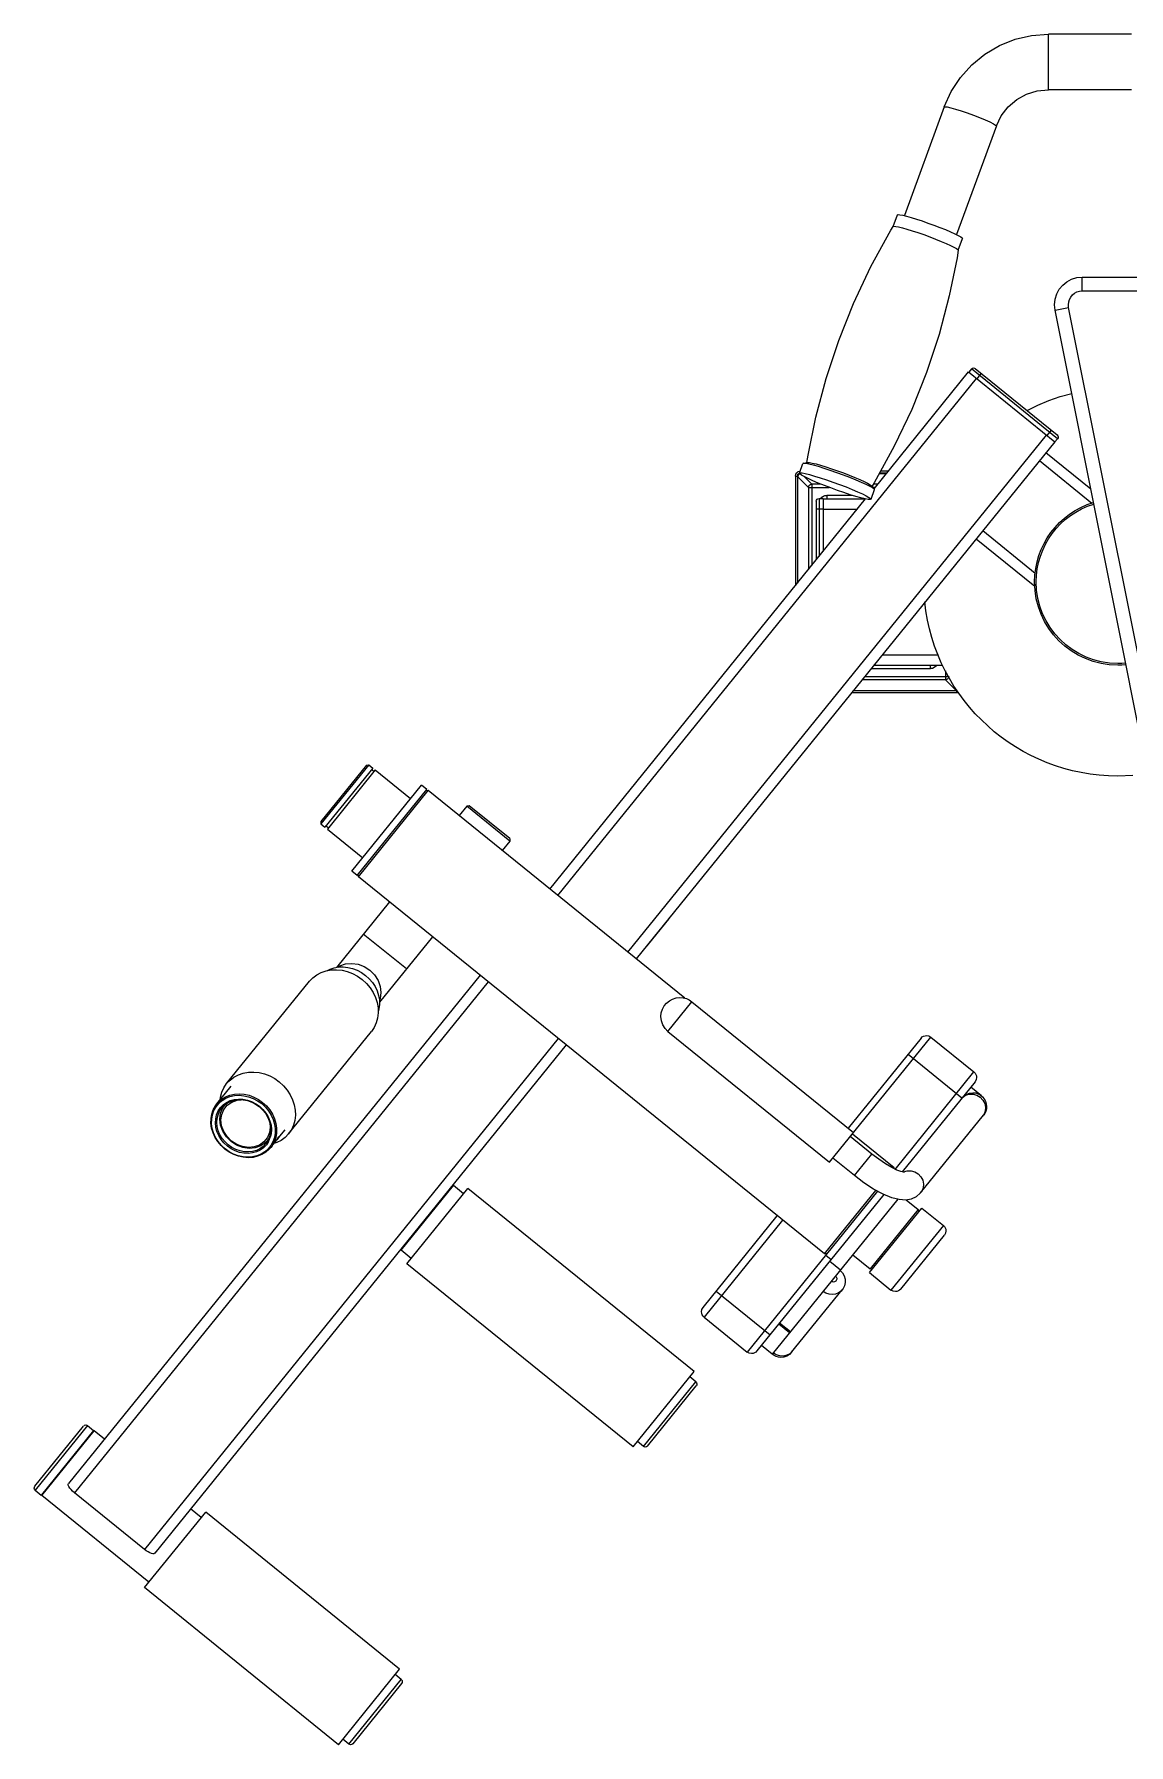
# Model space of a CAD drawing. Header units: millimetres. Extents: x 29224 to 62779, y 35576 to 54938.
# Drawn here: x 39587 to 40064, y 47662 to 48408 of the extents above; entities that cross this region are included whole.
import ezdxf

# ---------------------------------------------------------------- set-up
doc = ezdxf.new("R2010")
doc.units = ezdxf.units.MM
doc.linetypes.add('PEN_TYPE_1', pattern=[0])

# ---------------------------------------------------------------- blocks, each defined once
blk = doc.blocks.new('A$C022D36FF')
at = {"color": 7, "linetype": 'PEN_TYPE_1'}
for points in [[(396.48, 1317.64), (399.53, 1324.33), (403.55, 1330.48), (408.46, 1335.95), (414.16, 1340.61), (420.51, 1344.35), (427.34, 1347.09), (434.52, 1348.76), (441.88, 1349.32)], [(441.88, 1325.21), (441.88, 1349.32)], [(478.11, 1349.32), (441.88, 1349.32)], [(419.17, 1309.35), (421.3, 1313.75), (424.3, 1317.63), (428.03, 1320.83), (432.31, 1323.2), (436.99, 1324.67), (441.88, 1325.16)], [(478.11, 1325.16), (441.88, 1325.16)], [(396.48, 1317.64), (379.18, 1270.28)], [(396.48, 1317.64), (396.81, 1317.74), (397.77, 1317.63), (399.33, 1317.27), (401.38, 1316.7), (403.81, 1315.94), (406.46, 1315.03), (409.19, 1314.05), (411.85, 1313.02), (414.27, 1312.02), (416.32, 1311.11), (417.87, 1310.34), (418.85, 1309.75), (419.17, 1309.38)], [(419.17, 1309.35), (401.87, 1261.99)], [(374.23, 1265.56), (376.09, 1270.62)], [(376.09, 1270.62), (376.41, 1270.75), (377.2, 1270.7), (378.43, 1270.46), (380.08, 1270.05), (382.06, 1269.5), (384.32, 1268.8), (386.8, 1267.98), (389.39, 1267.07), (392.01, 1266.12), (394.56, 1265.15), (396.97, 1264.18), (399.15, 1263.25), (401.04, 1262.4), (402.55, 1261.65), (403.64, 1261.04), (404.28, 1260.56), (404.44, 1260.26)], [(350.5, 1215.9), (356.93, 1232), (364.53, 1248.06), (373.27, 1263.93), (374.23, 1265.54)], [(374.56, 1265.66), (374.23, 1265.56)], [(374.56, 1265.66), (375.34, 1265.61), (376.58, 1265.37), (378.22, 1264.97), (380.21, 1264.41), (382.47, 1263.71), (384.95, 1262.89), (387.53, 1262), (390.15, 1261.04), (392.71, 1260.06), (395.12, 1259.08), (397.3, 1258.16), (399.17, 1257.31), (400.7, 1256.56), (401.79, 1255.94), (402.42, 1255.48), (402.59, 1255.19)], [(402.6, 1255.19), (404.44, 1260.26)], [(402.59, 1255.18), (402.05, 1251.88), (398.68, 1235.31), (394.2, 1218.45), (388.74, 1201.94)], [(444.76, 1229.09), (444.59, 1230.26), (444.53, 1231.45), (444.78, 1233.89), (445.48, 1236.15), (446.59, 1238.2), (448.07, 1239.99), (449.85, 1241.47), (451.91, 1242.58), (454.17, 1243.29), (456.61, 1243.53)], [(450.68, 1230.27), (450.6, 1230.86), (450.57, 1231.45), (450.69, 1232.67), (451.04, 1233.81), (451.6, 1234.83), (452.34, 1235.72), (453.23, 1236.46), (454.26, 1237.02), (455.39, 1237.37), (456.61, 1237.49)], [(456.61, 1237.49), (456.61, 1243.53)], [(456.61, 1243.53), (765.3, 1243.53)], [(456.61, 1237.49), (765.3, 1237.49)], [(444.76, 1229.09), (450.68, 1230.27)], [(494.16, 1012.89), (450.68, 1230.27)], [(488.23, 1011.7), (444.76, 1229.09)], [(336.67, 1162.79), (337.19, 1165.95), (340.54, 1182.53), (345.03, 1199.39), (350.5, 1215.9)], [(388.74, 1201.94), (382.31, 1185.84), (374.71, 1169.78), (365.97, 1153.91), (365.07, 1152.42)], [(365.88, 1151.33), (407.06, 1202.17)], [(407.06, 1202.17), (444.69, 1171.7)], [(408.3, 1203.5), (407.16, 1202.1)], [(408.3, 1203.5), (408.72, 1203.84), (409.23, 1203.96), (409.64, 1203.89), (409.99, 1203.68)], [(445.83, 1173.1), (408.3, 1203.5)], [(409.99, 1203.68), (445.65, 1174.81)], [(412.58, 1201.6), (410.68, 1199.24)], [(228.19, 974.07), (410.59, 1199.32)], [(432.6, 1185.45), (437.27, 1187.74), (442.08, 1189.73), (446.99, 1191.42), (452, 1192.81)], [(258.67, 949.38), (441.08, 1174.63)], [(444.61, 1171.77), (262.2, 946.52)], [(443.08, 1176.89), (441.18, 1174.55)], [(445.83, 1173.1), (444.69, 1171.7)], [(445.65, 1174.81), (445.99, 1174.38), (446.11, 1173.86), (446.04, 1173.46), (445.85, 1173.1)], [(445.83, 1173.1), (445.85, 1173.1)], [(335.12, 1162.45), (336.83, 1162.77)], [(336.83, 1162.77), (336.96, 1162.79), (337.76, 1162.73), (339, 1162.49), (340.64, 1162.09), (342.63, 1161.52), (344.89, 1160.82), (347.35, 1160.01), (349.93, 1159.12), (352.55, 1158.16), (355.11, 1157.18), (357.52, 1156.21), (359.72, 1155.28), (361.59, 1154.43), (363.1, 1153.69), (364.21, 1153.07), (364.84, 1152.6), (364.92, 1152.51)], [(437.95, 1163.55), (460.77, 1145.07)], [(440.8, 1167.07), (460.32, 1151.27)], [(331.67, 1156.82), (331.83, 1157.63), (332.25, 1158.3), (332.89, 1158.77), (333.69, 1158.99)], [(331.67, 1156.82), (331.67, 1109.07)], [(331.67, 1156.82), (332.52, 1156.82)], [(332.52, 1156.82), (332.75, 1157.58), (333.38, 1158.07)], [(332.52, 1156.82), (332.52, 1110.11)], [(332.76, 1156.49), (332.83, 1156.95), (333.02, 1157.34), (333.33, 1157.64), (333.56, 1157.76)], [(332.76, 1110.41), (332.76, 1156.49)], [(337.35, 1151.91), (332.76, 1156.49)], [(333.36, 1158.09), (334.91, 1162.33)], [(333.36, 1158.09), (333.72, 1158.23), (334.59, 1158.16), (335.95, 1157.91), (337.76, 1157.46), (339.94, 1156.84), (342.43, 1156.07), (345.15, 1155.18), (348, 1154.18), (350.86, 1153.13), (353.68, 1152.06), (356.33, 1150.99), (358.74, 1149.98), (360.81, 1149.04), (362.47, 1148.22), (363.69, 1147.54), (364.39, 1147.02), (364.57, 1146.69)], [(364.57, 1146.69), (364.21, 1146.56), (363.35, 1146.62), (361.98, 1146.88), (360.17, 1147.32), (357.99, 1147.93), (355.5, 1148.71), (352.78, 1149.6), (349.93, 1150.59), (347.07, 1151.64), (344.25, 1152.72), (341.6, 1153.79), (339.19, 1154.8), (337.12, 1155.75), (335.46, 1156.56), (334.26, 1157.24), (333.55, 1157.76), (333.36, 1158.09)], [(335.12, 1162.45), (334.91, 1162.33)], [(335.12, 1162.45), (335.27, 1162.47), (336.15, 1162.4), (337.5, 1162.15), (339.31, 1161.7), (341.49, 1161.08), (343.98, 1160.31), (346.7, 1159.42), (349.54, 1158.43), (352.42, 1157.37), (355.22, 1156.3), (357.89, 1155.23), (360.29, 1154.22), (362.35, 1153.28), (364.01, 1152.46), (365.23, 1151.78), (365.93, 1151.26), (366.03, 1151.16)], [(338.77, 1153.32), (335.58, 1156.51)], [(368.16, 1157.91), (371.22, 1157.91)], [(371.42, 1158.15), (368.31, 1158.15)], [(372.1, 1158.99), (368.76, 1158.99)], [(337.35, 1151.91), (337.38, 1152.1), (337.45, 1152.31), (337.55, 1152.51), (337.68, 1152.69), (337.81, 1152.85), (337.99, 1153), (338.17, 1153.11), (338.36, 1153.21), (338.56, 1153.27), (338.77, 1153.32)], [(337.35, 1151.91), (337.35, 1116.08)], [(337.35, 1151.91), (346.4, 1151.91)], [(338.77, 1153.32), (338.77, 1117.83)], [(342.77, 1153.32), (338.77, 1153.32)], [(342.72, 1147.05), (343.21, 1147.63), (343.82, 1148.06), (344.51, 1148.33), (345.26, 1148.42)], [(345.26, 1148.42), (345.26, 1146.92)], [(356.41, 1148.42), (345.26, 1148.42)], [(364.57, 1146.69), (366.11, 1150.93)], [(366.03, 1151.16), (364.92, 1152.51)], [(366.36, 1151.91), (365.43, 1151.91)], [(367.5, 1153.32), (365.61, 1153.32)], [(366.11, 1150.93), (366.03, 1151.16)], [(224.66, 976.92), (362.24, 1146.83)], [(340.72, 1145.83), (340.82, 1146.3), (341.08, 1146.69), (341.47, 1146.95), (341.94, 1147.04)], [(340.72, 1145.83), (340.72, 1120.26)], [(340.72, 1142.51), (343.75, 1142.51)], [(341.94, 1147.04), (341.94, 1121.75)], [(341.94, 1147.04), (343.75, 1147.04)], [(343.75, 1147.04), (343.75, 1123.98)], [(343.75, 1146.92), (361.8, 1146.92)], [(343.75, 1142.39), (358.66, 1142.39)], [(475.63, 1074.63), (473.85, 1074.5), (472.07, 1074.46), (468.37, 1074.64), (464.77, 1075.19), (461.3, 1076.09), (457.97, 1077.31), (454.8, 1078.83), (451.82, 1080.65), (449.03, 1082.73), (446.45, 1085.07), (444.11, 1087.65), (442.03, 1090.44), (440.21, 1093.42), (438.69, 1096.59), (437.47, 1099.92), (436.58, 1103.39), (436.03, 1106.98), (435.84, 1110.69), (435.96, 1113.65), (436.32, 1116.56), (436.9, 1119.41), (437.71, 1122.17), (438.72, 1124.85), (439.94, 1127.43), (441.35, 1129.9), (442.95, 1132.25), (444.73, 1134.47), (446.68, 1136.54), (448.8, 1138.46), (451.06, 1140.21), (453.47, 1141.79), (456.03, 1143.18), (458.71, 1144.37), (461.51, 1145.35)], [(475.5, 1075.34), (473.79, 1075.22), (472.07, 1075.18), (468.44, 1075.36), (464.91, 1075.9), (461.51, 1076.78), (458.25, 1077.97), (455.14, 1079.47), (452.21, 1081.25), (449.48, 1083.29), (446.96, 1085.58), (444.66, 1088.11), (442.62, 1090.84), (440.84, 1093.77), (439.35, 1096.87), (438.15, 1100.13), (437.28, 1103.53), (436.74, 1107.06), (436.55, 1110.69), (436.67, 1113.59), (437.02, 1116.44), (437.59, 1119.22), (438.38, 1121.93), (439.37, 1124.55), (440.57, 1127.08), (441.95, 1129.49), (443.51, 1131.79), (445.25, 1133.96), (447.16, 1135.99), (449.23, 1137.87), (451.44, 1139.59), (453.8, 1141.14), (456.29, 1142.5), (458.91, 1143.67), (461.65, 1144.63)], [(413.26, 1133.07), (436.12, 1114.57)], [(410.4, 1129.54), (435.94, 1108.86)], [(478.62, 1026.4), (472.07, 1026.15), (468.03, 1026.25), (464.03, 1026.53), (460.08, 1027), (456.19, 1027.64), (452.35, 1028.47), (448.59, 1029.46), (444.88, 1030.62), (441.26, 1031.95), (437.71, 1033.43), (434.24, 1035.07), (430.86, 1036.86), (427.57, 1038.8), (424.37, 1040.88), (421.28, 1043.1), (418.29, 1045.45), (415.41, 1047.94), (412.65, 1050.55), (410, 1053.28), (407.48, 1056.13), (405.09, 1059.1), (402.82, 1062.17), (400.7, 1065.35), (398.71, 1068.63), (396.87, 1072.01), (395.19, 1075.49), (393.65, 1079.05), (392.28, 1082.7), (391.07, 1086.42), (390.03, 1090.23), (389.17, 1094.11), (388.48, 1098.06), (387.97, 1102.07)], [(365.8, 1074.46), (395.78, 1074.46)], [(369.46, 1078.99), (393.93, 1078.99)], [(390.54, 1072.95), (390.54, 1074.46)], [(393.16, 1074.46), (392.68, 1073.83), (392.05, 1073.35), (391.33, 1073.05), (390.54, 1072.95)], [(397.04, 1068.05), (360.63, 1068.05)], [(361.77, 1069.48), (398.45, 1069.48)], [(364.58, 1072.95), (390.54, 1072.95)], [(397.04, 1071.91), (397.04, 1068.05)], [(398.45, 1069.48), (398.42, 1069.27), (398.35, 1069.06), (398.26, 1068.87), (398.13, 1068.69), (397.98, 1068.52), (397.82, 1068.38), (397.64, 1068.26), (397.45, 1068.16), (397.25, 1068.09), (397.04, 1068.05)], [(401.63, 1063.46), (397.04, 1068.05)], [(401.95, 1062.38), (356.02, 1062.38)], [(401.95, 1063.23), (356.7, 1063.23)], [(356.9, 1063.46), (401.63, 1063.46)], [(401.98, 1063.53), (401.63, 1063.46)], [(402.15, 1063.24), (402.05, 1063.23), (401.95, 1063.23)], [(401.95, 1062.38), (401.95, 1063.23)], [(402.62, 1062.48), (402.29, 1062.41), (401.95, 1062.38)], [(144.77, 1030.94), (124.81, 1006.29)], [(145.82, 1031.06), (124.92, 1005.24)], [(147.59, 1029.62), (126.68, 1003.81)], [(148.62, 1028.79), (127.72, 1002.97)], [(144.77, 1030.94), (145.82, 1031.06)], [(145.82, 1031.06), (147.59, 1029.62)], [(147.05, 1028.96), (148.09, 1028.13)], [(148.62, 1028.79), (164.01, 1016.32)], [(138.36, 984.64), (168.76, 1022.19)], [(171.11, 1020.28), (168.76, 1022.19)], [(140.71, 982.74), (171.11, 1020.28)], [(141.29, 982.28), (171.69, 1019.81)], [(171.69, 1019.81), (170.64, 1019.7)], [(283.39, 929.36), (171.7, 1019.81)], [(124.81, 1006.29), (124.92, 1005.24)], [(188.52, 1013), (185.19, 1008.89)], [(189.57, 1013.1), (188.52, 1013)], [(207.28, 997.8), (188.52, 1013)], [(207.18, 998.85), (189.57, 1013.1)], [(124.92, 1005.24), (126.68, 1003.81)], [(127.22, 1004.47), (128.25, 1003.63)], [(127.72, 1002.97), (143.11, 990.51)], [(207.18, 998.85), (207.28, 997.8)], [(207.28, 997.8), (203.95, 993.69)], [(140.71, 982.74), (138.36, 984.64)], [(141.29, 982.28), (141.18, 983.33)], [(344.25, 817.91), (141.29, 982.28)], [(154.78, 971.34), (131.63, 942.75)], [(276.38, 963.84), (266.87, 952.09)], [(276.66, 964.37), (276.38, 963.84)], [(276.59, 964.29), (276.38, 963.84)], [(162.16, 942.07), (143.38, 957.26)], [(173.56, 956.15), (150.4, 927.55)], [(266.87, 952.09), (266.56, 951.9)], [(267.93, 953.41), (267.63, 953.22)], [(268.15, 953.86), (267.93, 953.41)], [(194.25, 939.38), (14.96, 717.95)], [(119.94, 936.7), (121.42, 938.26), (123.14, 939.55), (125.08, 940.57), (127.2, 941.29), (129.43, 941.68), (131.75, 941.77), (134.1, 941.51), (136.42, 940.94), (138.7, 940.06), (140.87, 938.9), (142.89, 937.46)], [(127.76, 941.39), (128.87, 941.98), (130.7, 942.6), (132.65, 942.95), (134.66, 943.01), (136.7, 942.79), (138.74, 942.3), (140.71, 941.54), (142.6, 940.52), (144.35, 939.27)], [(132.48, 942.91), (133.16, 943.39), (135.62, 944.28), (138.31, 944.53), (141.07, 944.14), (143.75, 943.12), (146.19, 941.54)], [(144.35, 939.27), (145.94, 937.82), (147.33, 936.18), (148.49, 934.41), (149.39, 932.52), (150.02, 930.57), (150.38, 928.58), (150.44, 926.61), (150.21, 924.69), (149.88, 923.48)], [(146.19, 941.54), (148.24, 939.48), (149.8, 937.08), (150.76, 934.46), (151.07, 931.77), (150.71, 929.18), (150.39, 928.41)], [(197.79, 936.52), (17.5, 713.88)], [(83.84, 892.12), (119.94, 936.7)], [(142.89, 937.46), (144.71, 935.79), (146.3, 933.91), (147.64, 931.87), (148.68, 929.7), (149.41, 927.46), (149.82, 925.17), (149.89, 922.9), (149.63, 920.7), (149.04, 918.59), (148.13, 916.63), (146.92, 914.85)], [(276.12, 914.89), (274.82, 916.21), (273.86, 917.77), (273.25, 919.5), (273.05, 921.34), (273.22, 923.01), (273.7, 924.57), (274.46, 925.98), (275.48, 927.21), (276.71, 928.22), (278.12, 928.99), (279.67, 929.47), (281.35, 929.64), (282.76, 929.52), (284.12, 929.17), (285.4, 928.59), (286.57, 927.79)], [(276.12, 914.89), (286.57, 927.79)], [(286.57, 927.79), (356.96, 870.79)], [(228.27, 911.83), (47.99, 689.21)], [(110.81, 870.27), (146.92, 914.85)], [(276.12, 914.89), (346.52, 857.89)], [(346.52, 857.89), (390.67, 912.42)], [(386.42, 911.97), (354.62, 872.69)], [(386.42, 911.97), (386.9, 912.45), (387.47, 912.8), (388.1, 913.01), (388.77, 913.09), (389.78, 912.92), (390.67, 912.42)], [(390.67, 912.42), (409.44, 897.22)], [(231.8, 908.98), (52.5, 687.55)], [(380.73, 904.93), (404.18, 885.93)], [(83.84, 892.12), (85.32, 893.67), (87.04, 894.97), (88.98, 895.99), (91.1, 896.71), (93.33, 897.1), (95.64, 897.19), (97.99, 896.93), (100.32, 896.36), (102.6, 895.48), (104.77, 894.32), (106.79, 892.88)], [(375.05, 854.74), (409.44, 897.22)], [(409.44, 897.22), (409.92, 896.73), (410.27, 896.17), (410.49, 895.54), (410.56, 894.87), (410.39, 893.86), (409.89, 892.97)], [(83.19, 863.74), (81.59, 865.22), (80.2, 866.89), (79.05, 868.7), (78.17, 870.63), (77.59, 872.62), (77.31, 874.63), (77.33, 876.62), (77.68, 878.54), (78.31, 880.36), (79.23, 882.02), (80.43, 883.48), (81.85, 884.73), (83.49, 885.73), (85.3, 886.46), (87.24, 886.9), (89.27, 887.05), (91.34, 886.88), (93.41, 886.43), (95.42, 885.69), (97.34, 884.67), (99.12, 883.42)], [(79.57, 883.27), (85.84, 891)], [(79.57, 883.27), (80.22, 884), (81.7, 885.29), (83.39, 886.32), (85.26, 887.07), (87.26, 887.53), (89.35, 887.67), (91.49, 887.51), (93.63, 887.05), (95.71, 886.27), (97.69, 885.22)], [(80.97, 884.99), (81.12, 886.28), (81.71, 888.39), (82.62, 890.35), (83.84, 892.12)], [(106.79, 892.88), (108.61, 891.21), (110.2, 889.33), (111.54, 887.29), (112.58, 885.12), (113.31, 882.88), (113.72, 880.59), (113.79, 878.32), (113.53, 876.11), (112.94, 874.01), (112.03, 872.05), (110.81, 870.27)], [(409.89, 892.97), (378.09, 853.7)], [(404.18, 885.93), (405.15, 886.88), (406.28, 887.58), (407.54, 888.02), (408.89, 888.17), (410.1, 888.05), (411.24, 887.69), (412.26, 887.14), (413.16, 886.4), (413.89, 885.51), (414.45, 884.48), (414.8, 883.35), (414.92, 882.13), (414.84, 881.1), (414.57, 880.11), (414.15, 879.18), (413.57, 878.33)], [(404.41, 886.11), (405.78, 887.03), (407.37, 887.52), (409.06, 887.53), (410.69, 887.08), (412.17, 886.19)], [(412.68, 886.82), (407.99, 890.63)], [(83.08, 863.61), (81.43, 865.14), (79.99, 866.85), (78.81, 868.73), (77.9, 870.72), (77.3, 872.78), (77, 874.85), (77.03, 876.91), (77.37, 878.89), (78.04, 880.76), (78.99, 882.48), (79.57, 883.27)], [(84.15, 864.92), (82.66, 866.29), (81.4, 867.85), (80.37, 869.54), (79.6, 871.33), (79.13, 873.18), (78.95, 875.03), (79.07, 876.86), (79.48, 878.6), (80.19, 880.22), (81.16, 881.67), (82.38, 882.93), (83.81, 883.95), (85.43, 884.72), (87.19, 885.21), (89.04, 885.42), (90.95, 885.34), (92.86, 884.96), (94.73, 884.31), (96.52, 883.39), (98.16, 882.24)], [(84.56, 865.43), (83.14, 866.75), (81.92, 868.25), (80.93, 869.87), (80.19, 871.6), (79.74, 873.38), (79.56, 875.17), (79.67, 876.92), (80.08, 878.6), (80.75, 880.15), (81.69, 881.55)], [(85.76, 866.91), (83.71, 868.96), (82.15, 871.38), (81.19, 873.99), (80.87, 876.68), (81.23, 879.27), (82.23, 881.61), (82.96, 882.64)], [(85.93, 867.12), (84, 869.05), (82.55, 871.31), (81.65, 873.76), (81.35, 876.29), (81.68, 878.71), (82.62, 880.91), (84.11, 882.75), (86.07, 884.12), (88.36, 884.95), (90.22, 885.12)], [(81.69, 881.55), (82.86, 882.76), (84.24, 883.74), (85.8, 884.49), (87.49, 884.96), (89.27, 885.17), (91.11, 885.08), (92.95, 884.73), (94.75, 884.1), (96.47, 883.21), (98.05, 882.1)], [(83.48, 883.2), (82.96, 882.64)], [(83.32, 883.09), (82.96, 882.64)], [(99.12, 883.42), (100.72, 881.93), (102.11, 880.27), (103.25, 878.45), (104.13, 876.52), (104.72, 874.53), (105, 872.52), (104.97, 870.53), (104.64, 868.61), (103.99, 866.8), (103.07, 865.14), (101.89, 863.67), (100.45, 862.42), (98.82, 861.43), (97, 860.69), (95.07, 860.25), (93.04, 860.11), (90.97, 860.27), (88.91, 860.73), (86.89, 861.47), (84.98, 862.48), (83.19, 863.74)], [(97.69, 885.22), (99.53, 883.94)], [(98.05, 882.1), (99.48, 880.78), (100.7, 879.28), (101.68, 877.65), (102.42, 875.93), (102.88, 874.15), (103.06, 872.36), (102.94, 870.61), (102.54, 868.93), (101.86, 867.38), (100.93, 865.98)], [(98.16, 882.24), (99.64, 880.86), (100.91, 879.31), (101.94, 877.61), (102.7, 875.82), (103.18, 873.98), (103.36, 872.12), (103.25, 870.3), (102.95, 869.08)], [(99.53, 883.92), (101.19, 882.39)], [(101.19, 882.39), (102.63, 880.67), (103.81, 878.79), (104.71, 876.81), (105.32, 874.75), (105.61, 872.67), (105.58, 870.61), (105.23, 868.64), (104.57, 866.77), (103.62, 865.05), (103.04, 864.26)], [(404.41, 886.11), (403.84, 885.51)], [(412.17, 886.19), (413.35, 884.94), (414.13, 883.42), (414.47, 881.77), (414.32, 880.11), (413.7, 878.58)], [(102.64, 875.07), (102.86, 873.21), (102.52, 870.79), (101.59, 868.59), (100.1, 866.75)], [(106.31, 868.3), (109.3, 872)], [(386.18, 844.51), (413.57, 878.33)], [(413.23, 877.91), (413.7, 878.58)], [(102.12, 866.94), (101.15, 865.48), (99.93, 864.23), (98.49, 863.2), (96.87, 862.44), (95.12, 861.94), (93.27, 861.74), (91.36, 861.82), (89.44, 862.19), (87.58, 862.84), (85.79, 863.76), (84.15, 864.92)], [(100.93, 865.98), (99.75, 864.76), (98.37, 863.79), (96.82, 863.04), (95.12, 862.57), (93.34, 862.36), (91.5, 862.44), (89.66, 862.8), (87.86, 863.44), (86.15, 864.32), (84.56, 865.43)], [(100.65, 866.37), (98.78, 865.06), (96.33, 864.17), (93.63, 863.92), (90.88, 864.31), (88.2, 865.33), (85.76, 866.91)], [(100.1, 866.75), (98.14, 865.38), (95.84, 864.55), (93.33, 864.32), (90.73, 864.68), (88.21, 865.64), (85.93, 867.12)], [(100.65, 866.37), (100.93, 866.59)], [(100.93, 866.59), (101.72, 867.44)], [(101.72, 867.44), (102.16, 868.07)], [(102.12, 866.94), (102.54, 867.89)], [(102.55, 867.9), (102.95, 869.08)], [(103.04, 864.26), (105.17, 866.9)], [(110.81, 870.27), (109.33, 868.72), (107.61, 867.42), (105.66, 866.41), (104.44, 865.98)], [(105.17, 866.9), (105.71, 867.61)], [(105.71, 867.61), (106.64, 868.88)], [(106.31, 868.3), (105.71, 867.61)], [(106.66, 868.77), (106.31, 868.3)], [(106.64, 868.88), (106.81, 869.05)], [(106.81, 869.05), (106.7, 868.83)], [(364.92, 861.43), (355.55, 869.04)], [(374.66, 855.45), (356.48, 870.18)], [(103.04, 864.26), (102.39, 863.53), (100.91, 862.24), (99.22, 861.21), (97.35, 860.46), (95.34, 860), (93.25, 859.86), (91.11, 860.02), (88.98, 860.48), (86.91, 861.26), (84.92, 862.31), (83.08, 863.61)], [(357.32, 852.05), (347.93, 859.65)], [(357.32, 852.05), (364.92, 861.43)], [(379.13, 853.48), (378.71, 853.53), (377.62, 853.83), (375.88, 854.48), (373.6, 855.58), (370.88, 857.15), (367.92, 859.15), (364.92, 861.43)], [(386.18, 844.51), (384.31, 842.83), (382.06, 841.81), (379.67, 841.42), (376.81, 841.61), (373.65, 842.41), (369.87, 843.95), (365.67, 846.19), (361.38, 848.98), (357.32, 852.05)], [(374.43, 855.18), (374.66, 855.45)], [(374.71, 855.05), (374.66, 855.45)], [(375.24, 854.98), (375.85, 854.49)], [(378.73, 853.63), (378.63, 853.56)], [(378.73, 853.63), (380.32, 854.12), (382.01, 854.14), (383.66, 853.68), (385.12, 852.79)], [(385.12, 852.79), (386.29, 851.54), (387.09, 850.03), (387.42, 848.37), (387.27, 846.71), (386.65, 845.18), (386.18, 844.51)], [(159.86, 819.57), (182.66, 847.73)], [(162.38, 813.66), (188.98, 846.5)], [(182.66, 847.73), (182.16, 847.67)], [(187.08, 844.16), (182.66, 847.73)], [(287.52, 766.7), (188.98, 846.5)], [(367.38, 845.27), (310.64, 775.2)], [(370.12, 843.85), (314.88, 775.65)], [(344.25, 817.91), (366.71, 845.64)], [(376.19, 841.77), (321.48, 774.2)], [(363.9, 809.78), (386.68, 837.94)], [(385.15, 837.24), (364.26, 811.43)], [(379.95, 841.46), (385.15, 837.24)], [(385.15, 837.24), (385.27, 836.18)], [(386.68, 837.94), (396.08, 830.34)], [(291.42, 794.65), (323.73, 834.54)], [(326.07, 832.63), (291.87, 790.41)], [(396.08, 830.34), (373.27, 802.18)], [(396.08, 830.34), (396.55, 829.86), (396.91, 829.29), (397.12, 828.66), (397.2, 828), (397.03, 826.98), (396.53, 826.09)], [(159.86, 819.57), (159.81, 820.09)], [(377.52, 802.63), (396.53, 826.09)], [(164.28, 816), (159.86, 819.57)], [(260.93, 733.86), (162.38, 813.66)], [(345.31, 818.02), (344.25, 817.91)], [(344.84, 817.44), (347.18, 815.54)], [(346.56, 814.77), (351.25, 810.97)], [(356.62, 817.6), (364.26, 811.43)], [(349.05, 808.25), (349.32, 807.99), (349.49, 807.69), (349.61, 807.35), (349.62, 807), (349.56, 806.66), (349.43, 806.35), (349.2, 806.07), (348.92, 805.87), (348.6, 805.74), (348.26, 805.68), (347.9, 805.72), (347.56, 805.84), (347.26, 806.03)], [(351.07, 810.74), (352.1, 809.69), (352.83, 808.41), (353.24, 807), (353.3, 805.53), (353.01, 804.1), (352.37, 802.82), (352, 802.3)], [(363.9, 809.78), (373.27, 802.18)], [(364.26, 811.43), (365.31, 811.53)], [(297.13, 801.69), (320.59, 782.69)], [(329.98, 775.09), (352, 802.3)], [(352, 802.3), (351.53, 801.78), (350.41, 800.95), (349.1, 800.42), (347.7, 800.22), (346.27, 800.36), (344.9, 800.84), (343.68, 801.61)], [(377.52, 802.62), (377.04, 802.15), (376.48, 801.8), (375.85, 801.58), (375.18, 801.51), (374.17, 801.68), (373.27, 802.18)], [(291.87, 790.41), (291.4, 790.89), (291.05, 791.45), (290.83, 792.08), (290.75, 792.75), (290.93, 793.76), (291.42, 794.65)], [(291.42, 794.65), (291.42, 794.65)], [(291.87, 790.41), (310.64, 775.2)], [(329.08, 783.58), (324.38, 787.39)], [(329.44, 784.03), (324.75, 787.83)], [(314.88, 775.65), (314.41, 775.18), (313.84, 774.83), (313.21, 774.61), (312.54, 774.53), (311.53, 774.71), (310.64, 775.2)], [(321.48, 774.2), (316.79, 778)], [(329.96, 775.09), (329.01, 774.14), (327.88, 773.44), (326.62, 773), (325.28, 772.85), (324.25, 772.94), (323.26, 773.2), (322.33, 773.62), (321.47, 774.2)], [(329.21, 774.48), (330.32, 775.51)], [(321.48, 774.2), (321.47, 774.2)], [(329.21, 774.48), (327.88, 773.78), (326.38, 773.45), (324.82, 773.53), (323.32, 774), (321.99, 774.83)], [(260.93, 733.86), (287.52, 766.7)], [(265.45, 734.07), (288.26, 762.22)], [(267.15, 734.25), (288.43, 760.53)], [(288.26, 762.22), (285.63, 764.36)], [(288.26, 762.22), (288.59, 761.81), (288.7, 761.29), (288.63, 760.89), (288.43, 760.53)], [(0.28, 716.72), (21.53, 742.96)], [(23.25, 743.17), (0.45, 715.02)], [(25.82, 740.97), (3.14, 712.97)], [(3.37, 712.66), (26.16, 740.82)], [(21.56, 742.99), (21.98, 743.33), (22.49, 743.44), (22.9, 743.38), (23.26, 743.17)], [(23.25, 743.17), (25.88, 741.05)], [(23.25, 743.17), (23.26, 743.17)], [(26.16, 740.82), (25.65, 740.76)], [(30.57, 737.25), (26.16, 740.82)], [(265.45, 734.07), (262.82, 736.2)], [(267.15, 734.25), (266.73, 733.92), (266.21, 733.81), (265.81, 733.87), (265.45, 734.07)], [(0.45, 715.02), (0.12, 715.44), (0, 715.95), (0.07, 716.36), (0.28, 716.72)], [(14.83, 717.61), (14.96, 717.95)], [(17.5, 713.88), (16.75, 714.55), (16.06, 715.25), (15.52, 715.94), (15.11, 716.59), (14.87, 717.16), (14.83, 717.61)], [(0.45, 715.02), (3.07, 712.89)], [(3.37, 712.66), (3.31, 713.17)], [(50.01, 674.89), (3.36, 712.66)], [(47.99, 689.21), (17.5, 713.88)], [(48.11, 672.54), (74.71, 705.39)], [(72.81, 703.04), (68.11, 706.85)], [(159.18, 637), (74.71, 705.39)], [(52.5, 687.55), (52.19, 687.35), (51.72, 687.31), (51.11, 687.42), (50.41, 687.68), (49.62, 688.09), (48.79, 688.59), (47.99, 689.21)], [(132.58, 604.14), (48.11, 672.54)], [(132.58, 604.14), (159.18, 637)], [(159.9, 632.52), (157.27, 634.65)], [(137.11, 604.36), (159.9, 632.52)], [(160.08, 630.81), (138.83, 604.57)], [(159.91, 632.52), (160.24, 632.09), (160.35, 631.58), (160.28, 631.18), (160.08, 630.81)], [(137.11, 604.36), (134.48, 606.5)], [(138.8, 604.54), (138.39, 604.2), (137.86, 604.09), (137.46, 604.16), (137.11, 604.36)]]:
    blk.add_lwpolyline(points, dxfattribs=at)

msp = doc.modelspace()

# ---------------------------------------------------------------- block references
msp.add_blockref('A$C022D36FF', (39586.98, 47058.27))

doc.saveas('drawing.dxf')
